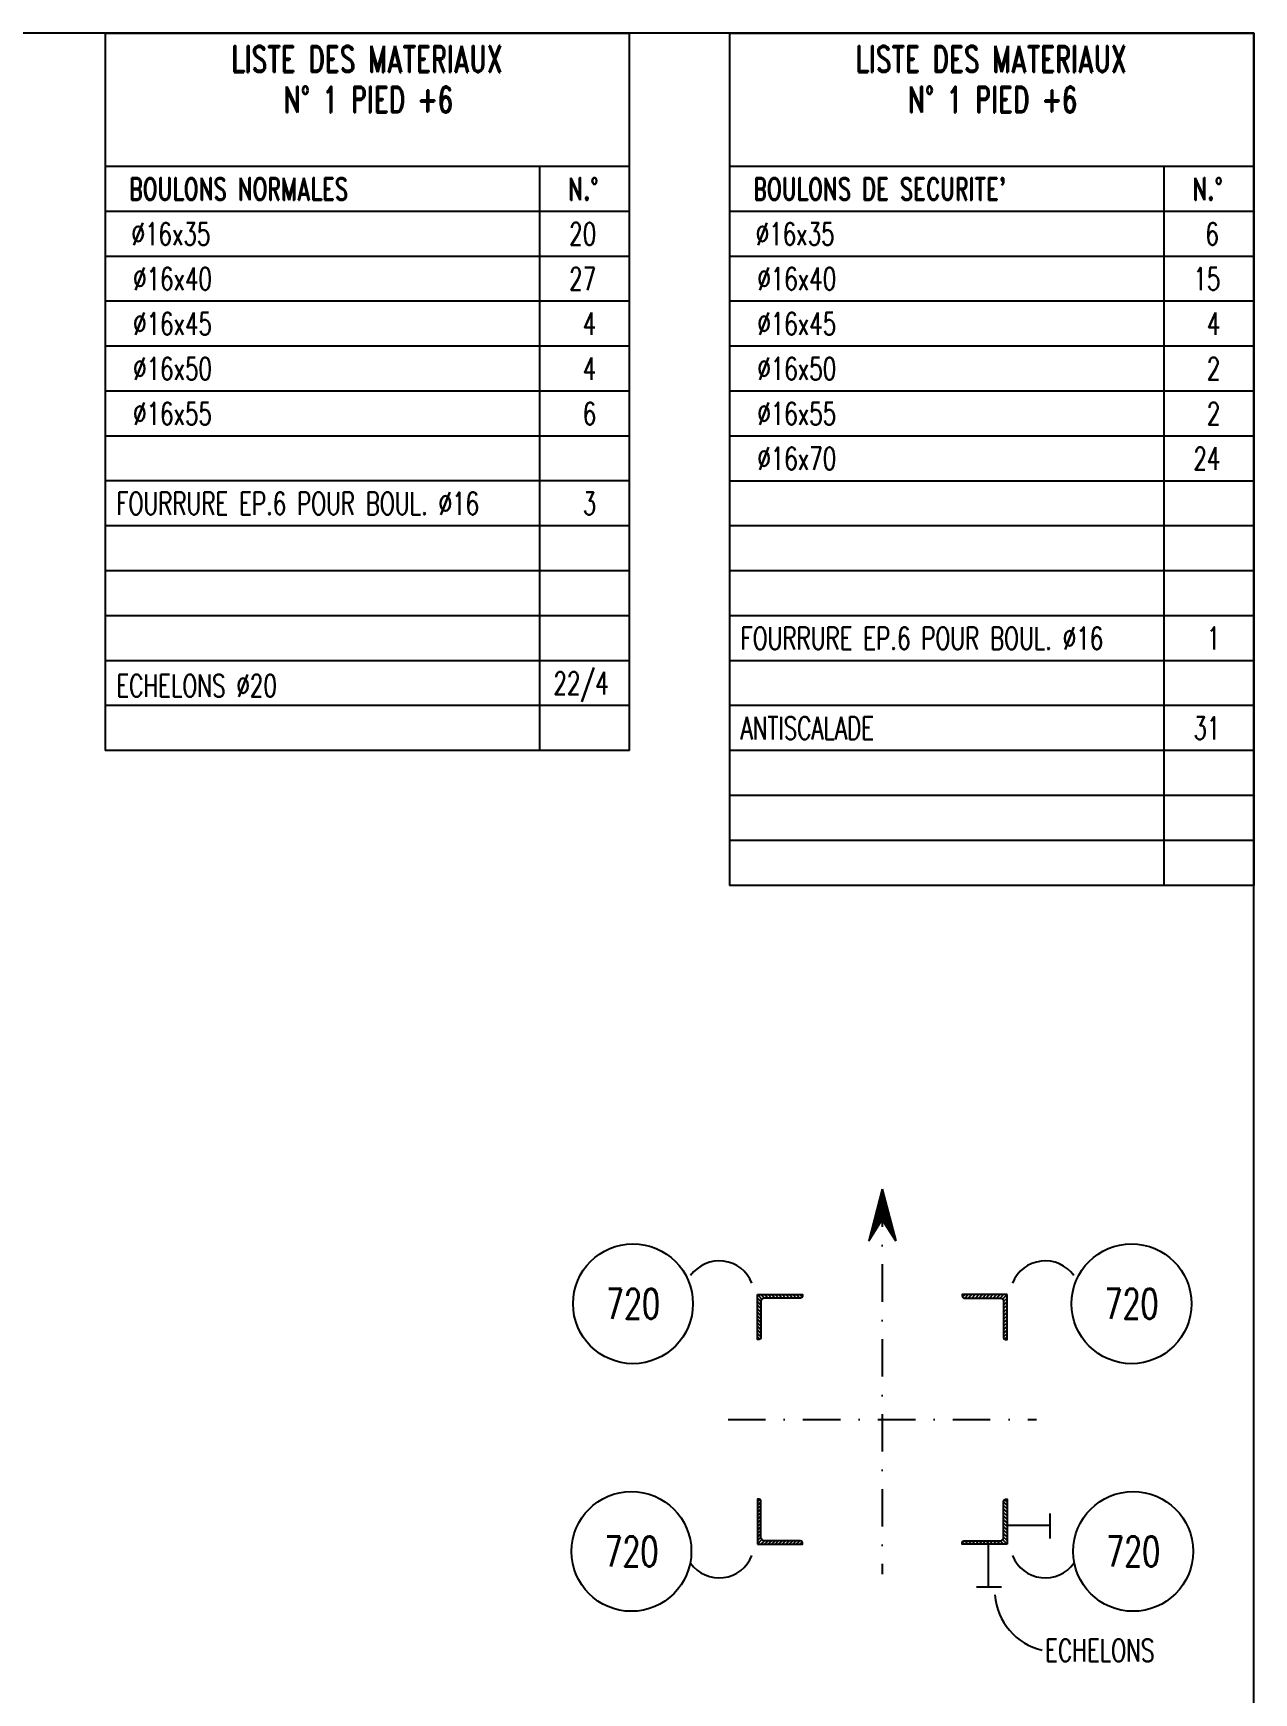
# Model space of a CAD drawing. Extents: x 144362 to 160582, y -59241 to -47761.
# Drawn here: x 157323 to 160582, y -52193 to -47761 of the extents above; entities that cross this region are included whole.
import ezdxf
from ezdxf.enums import TextEntityAlignment as Align

# ---------------------------------------------------------------- set-up
doc = ezdxf.new("R2010")
doc.units = 0
doc.header["$LTSCALE"] = 200
doc.header["$MEASUREMENT"] = 0
doc.linetypes.add('DASHDOT', pattern=[1, 0.5, -0.25, 0, -0.25])
doc.layers.get('0').update_dxf_attribs({"linetype": 'CONTINUOUS'})
for name, color, linetype in [('BOLLINI_1', 7, 'CONTINUOUS'), ('LM', 7, 'CONTINUOUS'), ('LS', 7, 'CONTINUOUS'), ('MZ', 6, 'DASHDOT')]:
    doc.layers.add(name, color=color, linetype=linetype)
doc.styles.add('RD', font='ROMAND8.SHX', dxfattribs={"width": 0.7})
doc.styles.add('RQL', font='ROMANS8.SHX', dxfattribs={"width": 0.7})
doc.styles.add('RS', font='ROMANS8.shx', dxfattribs={"width": 0.7})

# ---------------------------------------------------------------- blocks, each defined once
blk = doc.blocks.new('*X11')
at = {"color": 0}
for p, q in [((117084.5, -38783), (117089.4, -38778.2)), ((117084.5, -38790.1), (117091.5, -38783.1)), ((117084.5, -38797.2), (117091.5, -38790.2)), ((117084.5, -38804.3), (117091.5, -38797.3)), ((117084.5, -38811.3), (117091.5, -38804.3)), ((117084.5, -38818.4), (117091.5, -38811.4)), ((117084.5, -38825.5), (117091.5, -38818.5)), ((117084.5, -38832.5), (117091.5, -38825.5)), ((117084.5, -38839.6), (117091.5, -38832.6)), ((117084.5, -38846.7), (117091.5, -38839.7)), ((117084.5, -38853.8), (117091.5, -38846.8)), ((117084.5, -38860.8), (117091.5, -38853.8)), ((117084.5, -38867.9), (117093.6, -38858.8)), ((117091.6, -38867.9), (117098.6, -38860.9)), ((117098.7, -38867.9), (117105.7, -38860.9)), ((117105.7, -38867.9), (117112.7, -38860.9)), ((117112.8, -38867.9), (117119.8, -38860.9)), ((117119.9, -38867.9), (117126.9, -38860.9)), ((117126.9, -38867.9), (117133.9, -38860.9)), ((117134, -38867.9), (117141, -38860.9)), ((117141.1, -38867.9), (117148.1, -38860.9)), ((117148.2, -38867.9), (117155.2, -38860.9)), ((117155.2, -38867.9), (117162.2, -38860.9)), ((117162.3, -38867.9), (117169.3, -38860.9)), ((117169.4, -38867.9), (117174.2, -38863))]:
    blk.add_line(p, q, dxfattribs=at)
blk = doc.blocks.new('xxx')
blk.add_circle((0, 0), 8)
at = {"color": 3, "style": 'RQL', "width": 0.7}
blk.add_attdef('POS', text='', height=4, dxfattribs=at).set_placement((0, 0), align=Align.MIDDLE)
at = {"color": 3, "style": 'RQL', "width": 0.7, "flags": 1}
blk.add_attdef('POS1', (-0.39, -5.42), '', height=2, dxfattribs=at)
at = {"style": 'RQL', "width": 0.7, "flags": 1}
blk.add_attdef('TIPO', (-0.39, -8.66), '', height=2, dxfattribs=at)

msp = doc.modelspace()

# ---------------------------------------------------------------- linework, layer by layer
at = {"layer": 'LM'}
for p, q in [((159923.67, -51746.2), (160038.263, -51746.2)), ((159873.33, -51796.541), (159873.33, -51911.134))]:
    msp.add_line(p, q, dxfattribs=at)
at = {"layer": 'LS', "color": 3}
for p, q in [((157515.716, -47761.325), (157515.716, -49677.141)), ((157515.716, -47761.325), (158915.716, -47761.325)), ((158915.716, -49677.141), (158915.716, -47761.325)), ((159182.383, -47761.325), (159182.383, -50037.107)), ((159182.383, -47761.325), (160582.383, -47761.325)), ((160582.383, -47761.325), (160582.383, -50037.107)), ((158915.716, -48117.325), (157515.716, -48117.325)), ((158675.445, -48117.325), (158675.445, -49677.141)), ((158675.445, -48117.325), (158675.445, -49677.141)), ((160582.383, -48117.325), (159182.383, -48117.325)), ((160342.112, -48117.325), (160342.112, -50037.107)), ((160342.112, -48117.325), (160342.112, -50037.107)), ((158915.716, -48237.309), (157515.716, -48237.309)), ((160582.383, -48237.309), (159182.383, -48237.309)), ((158915.716, -49677.141), (157515.716, -49677.141)), ((160582.383, -50037.107), (159182.383, -50037.107))]:
    msp.add_line(p, q, dxfattribs=at)
at = {"layer": 'LS', "color": 6}
for p, q in [((158915.716, -48357.292), (157515.716, -48357.292)), ((160582.383, -48357.292), (159182.383, -48357.292)), ((158915.716, -48477.292), (157515.716, -48477.292)), ((160582.383, -48477.292), (159182.383, -48477.292)), ((160582.383, -48477.292), (159182.383, -48477.292)), ((158915.716, -48597.275), (157515.716, -48597.275)), ((158915.716, -48597.292), (157515.716, -48597.292)), ((160582.383, -48597.275), (159182.383, -48597.275)), ((158915.716, -48717.258), (157515.716, -48717.258)), ((160582.383, -48717.258), (159182.383, -48717.258)), ((158915.716, -48837.241), (157515.716, -48837.241)), ((160582.383, -48837.258), (159182.383, -48837.258)), ((158915.716, -48957.225), (157515.716, -48957.225)), ((160582.383, -48957.258), (159182.383, -48957.258)), ((158915.716, -49077.208), (157515.716, -49077.208)), ((160582.383, -49077.225), (159182.383, -49077.225)), ((158915.716, -49197.191), (157515.716, -49197.191)), ((160582.383, -49197.208), (159182.383, -49197.208)), ((158915.716, -49317.191), (157515.716, -49317.191)), ((160582.383, -49317.191), (159182.383, -49317.191)), ((158915.716, -49437.174), (157515.716, -49437.174)), ((158915.716, -49437.174), (157515.716, -49437.174)), ((160582.383, -49437.174), (159182.383, -49437.174)), ((158915.716, -49557.157), (157515.716, -49557.157)), ((160582.383, -49557.157), (159182.383, -49557.157)), ((160582.383, -49677.157), (159182.383, -49677.157)), ((160582.383, -49797.141), (159182.383, -49797.141)), ((160582.383, -49797.141), (159182.383, -49797.141)), ((160582.383, -49917.124), (159182.383, -49917.124)), ((159590.355, -50848.876), (159554.468, -50986.169)), ((159590.355, -50858.999), (159558.954, -50979.131)), ((159590.355, -50869.122), (159563.44, -50972.092)), ((159590.355, -50879.245), (159567.925, -50965.053)), ((159590.355, -50848.876), (159626.241, -50986.169)), ((159590.355, -50858.999), (159621.755, -50979.131)), ((159590.355, -50869.122), (159617.27, -50972.092)), ((159590.355, -50879.245), (159612.784, -50965.053)), ((159590.355, -50889.368), (159572.411, -50958.015)), ((159590.355, -50899.491), (159576.897, -50950.976)), ((159590.355, -50909.614), (159581.383, -50943.937)), ((159590.355, -50919.737), (159585.869, -50936.898)), ((159590.355, -50919.737), (159585.869, -50936.898)), ((159590.355, -50889.368), (159608.298, -50958.015)), ((159590.355, -50899.491), (159603.812, -50950.976)), ((159590.355, -50909.614), (159599.326, -50943.937)), ((159590.355, -50919.737), (159594.84, -50936.898)), ((159590.355, -50919.737), (159594.84, -50936.898)), ((159554.468, -50986.169), (159590.355, -50929.86)), ((159626.241, -50986.169), (159590.355, -50929.86)), ((159627.094, -50987.508), (159590.355, -50929.86))]:
    msp.add_line(p, q, dxfattribs=at)
at = {"layer": 'LS', "color": 0}
for p, q in [((160038.263, -51781.521), (160038.263, -51715.035)), ((159908.65, -51911.134), (159842.164, -51911.134))]:
    msp.add_line(p, q, dxfattribs=at)
at = {"layer": 'LS', "color": 8}
msp.add_lwpolyline([(144362.383, -47761.325), (144362.383, -59241.325), (157082.383, -59241.325), (157082.383, -57641.325), (160582.383, -57641.325), (160582.383, -47761.325), (144362.383, -47761.325)], close=True, dxfattribs=at)
at = {"layer": 'LS', "color": 6}
for points in [[(159257.021, -51129.91), (159377.021, -51129.91), (159377.021, -51134.577, -0.41421356), (159372.355, -51139.243), (159275.688, -51139.243, 0.41421356), (159266.355, -51148.577), (159266.355, -51245.243, -0.41421356), (159261.688, -51249.91), (159257.021, -51249.91)], [(159923.688, -51129.91), (159803.688, -51129.91), (159803.688, -51134.577, 0.41421356), (159808.355, -51139.243), (159905.021, -51139.243, -0.41421356), (159914.355, -51148.577), (159914.355, -51245.243, 0.41421356), (159919.021, -51249.91), (159923.688, -51249.91)], [(159257.021, -51796.541), (159377.021, -51796.541), (159377.021, -51791.874, 0.41421356), (159372.355, -51787.207), (159275.688, -51787.207, -0.41421356), (159266.355, -51777.874), (159266.355, -51681.207, 0.41421356), (159261.688, -51676.541), (159257.021, -51676.541)], [(159923.688, -51796.541), (159803.688, -51796.541), (159803.688, -51791.874, -0.41421356), (159808.355, -51787.207), (159905.021, -51787.207, 0.41421356), (159914.355, -51777.874), (159914.355, -51681.207, -0.41421356), (159919.021, -51676.541), (159923.688, -51676.541)]]:
    msp.add_lwpolyline(points, format="xyb", close=True, dxfattribs=at)
for centre, radius, start, end in [((159155.105, -51133.788), 93.834, 21.550402, 144.593476), ((160025.605, -51133.788), 93.834, 35.406524, 158.449598), ((159155.105, -51792.663), 93.834, 215.406524, 338.449598), ((160025.605, -51792.663), 93.834, 201.550402, 324.593476), ((160053.629, -51920.803), 162.704, 183.979904, 257.138908)]:
    msp.add_arc(centre, radius, start, end, dxfattribs=at)
at = {"layer": 'MZ'}
for p, q in [((159590.355, -50848.876), (159590.355, -51876.723)), ((159178.557, -51463.225), (160002.152, -51463.225))]:
    msp.add_line(p, q, dxfattribs=at)

# ---------------------------------------------------------------- block references
at = {"layer": 'BOLLINI_1', "xscale": 19.99950000007354, "yscale": 19.99950000007354, "zscale": 19.99950000007354}
for p in [(158924.784, -51154.495), (160255.925, -51154.495), (158920.519, -51815.819), (160260.191, -51815.819)]:
    msp.add_blockref('xxx', p, dxfattribs=at).add_auto_attribs({'POS': '720'})
at = {"layer": 'LS', "color": 6, "yscale": 1.333333333333333, "zscale": 1.333333333333333, "rotation": 180}
for p, xscale in [((3144.353, -102953.74), -1.333333333333333), ((316036.356, -102953.74), 1.333333333333333)]:
    msp.add_blockref('*X11', p, dxfattribs=dict(at, xscale=xscale))
at = {"layer": 'LS', "color": 6, "yscale": 1.333333333333333, "zscale": 1.333333333333333}
for p, xscale in [((3144.353, 27.325), 1.333333333333333), ((316036.356, 27.325), -1.333333333333333)]:
    msp.add_blockref('*X11', p, dxfattribs=dict(at, xscale=xscale))

# ---------------------------------------------------------------- texts
at = {"color": 7, "style": 'RS', "width": 0.7}
msp.add_text('ECHELONS', height=60, dxfattribs=at).set_placement((160025.335, -52110.182))
at = {"layer": 'LM', "style": 'RD', "width": 0.7}
for s, p in [('LISTE DES MATERIAUX', (158214.025, -47830.41)), ('LISTE DES MATERIAUX', (159880.691, -47830.41)), ('N%%D 1 PIED +6', (158217.94, -47938.412)), ('N%%D 1 PIED +6', (159884.607, -47938.412))]:
    msp.add_text(s, height=69.993, dxfattribs=at).set_placement(p, align=Align.MIDDLE)
at = {"layer": 'LM', "char_height": 59.9916, "style": 'RD'}
for s, insert, attachment_point in [('BOULONS NORMALES', (157579.734, -48177.317), 4), ('N.°', (158832.728, -48177.317), 6), ("BOULONS DE SECURITE'", (159246.359, -48177.317), 4), ('N.°', (160499.394, -48177.317), 6)]:
    msp.add_mtext(s, dxfattribs=dict(at, insert=insert, attachment_point=attachment_point))
at = {"layer": 'LS', "color": 7, "style": 'RS', "width": 0.7}
for s, p in [('∅16x35', (157585.889, -48327.336)), ('∅16x35', (159252.555, -48327.336)), ('∅16x40', (157590.099, -48447.262)), ('∅16x40', (159256.766, -48447.262)), ('∅16x45', (157590.099, -48567.262)), ('∅16x45', (159256.766, -48567.262)), ('∅16x50', (157590.099, -48687.229)), ('∅16x50', (159256.766, -48687.229)), ('∅16x55', (157590.099, -48807.212)), ('∅16x55', (159256.766, -48807.212)), ('∅16x70', (159256.766, -48927.229)), ('FOURRURE EP.6 POUR BOUL. %%C16', (157545.447, -49047.229)), ('FOURRURE EP.6 POUR BOUL. %%C16', (159212.113, -49407.195)), ('ECHELONS %%C20', (157545.447, -49533.879)), ('ANTISCALADE', (159212.113, -49647.178))]:
    msp.add_text(s, height=59.9916, dxfattribs=at).set_placement(p)
for s, height, p in [('20', 59.9916, (158826.439, -48327.279)), ('6', 59.992, (160488.895, -48327.336)), ('27', 59.9916, (158826.439, -48447.262)), ('15', 59.9916, (160493.105, -48447.262)), ('4', 59.992, (158826.439, -48567.262)), ('4', 59.992, (160493.105, -48567.262)), ('4', 59.992, (158826.439, -48687.229)), ('2', 59.992, (160493.105, -48687.246)), ('6', 59.992, (158826.439, -48807.212)), ('2', 59.992, (160493.105, -48807.229)), ('24', 59.9916, (160493.105, -48927.246)), ('3', 59.992, (158826.439, -49047.195)), ('1', 59.992, (160493.105, -49407.162)), ('22/4', 59.9916, (158859.993, -49527.145)), ('31', 59.9916, (160493.105, -49647.145))]:
    msp.add_text(s, height=height, dxfattribs=at).set_placement(p, align=Align.RIGHT)

doc.saveas('drawing.dxf')
